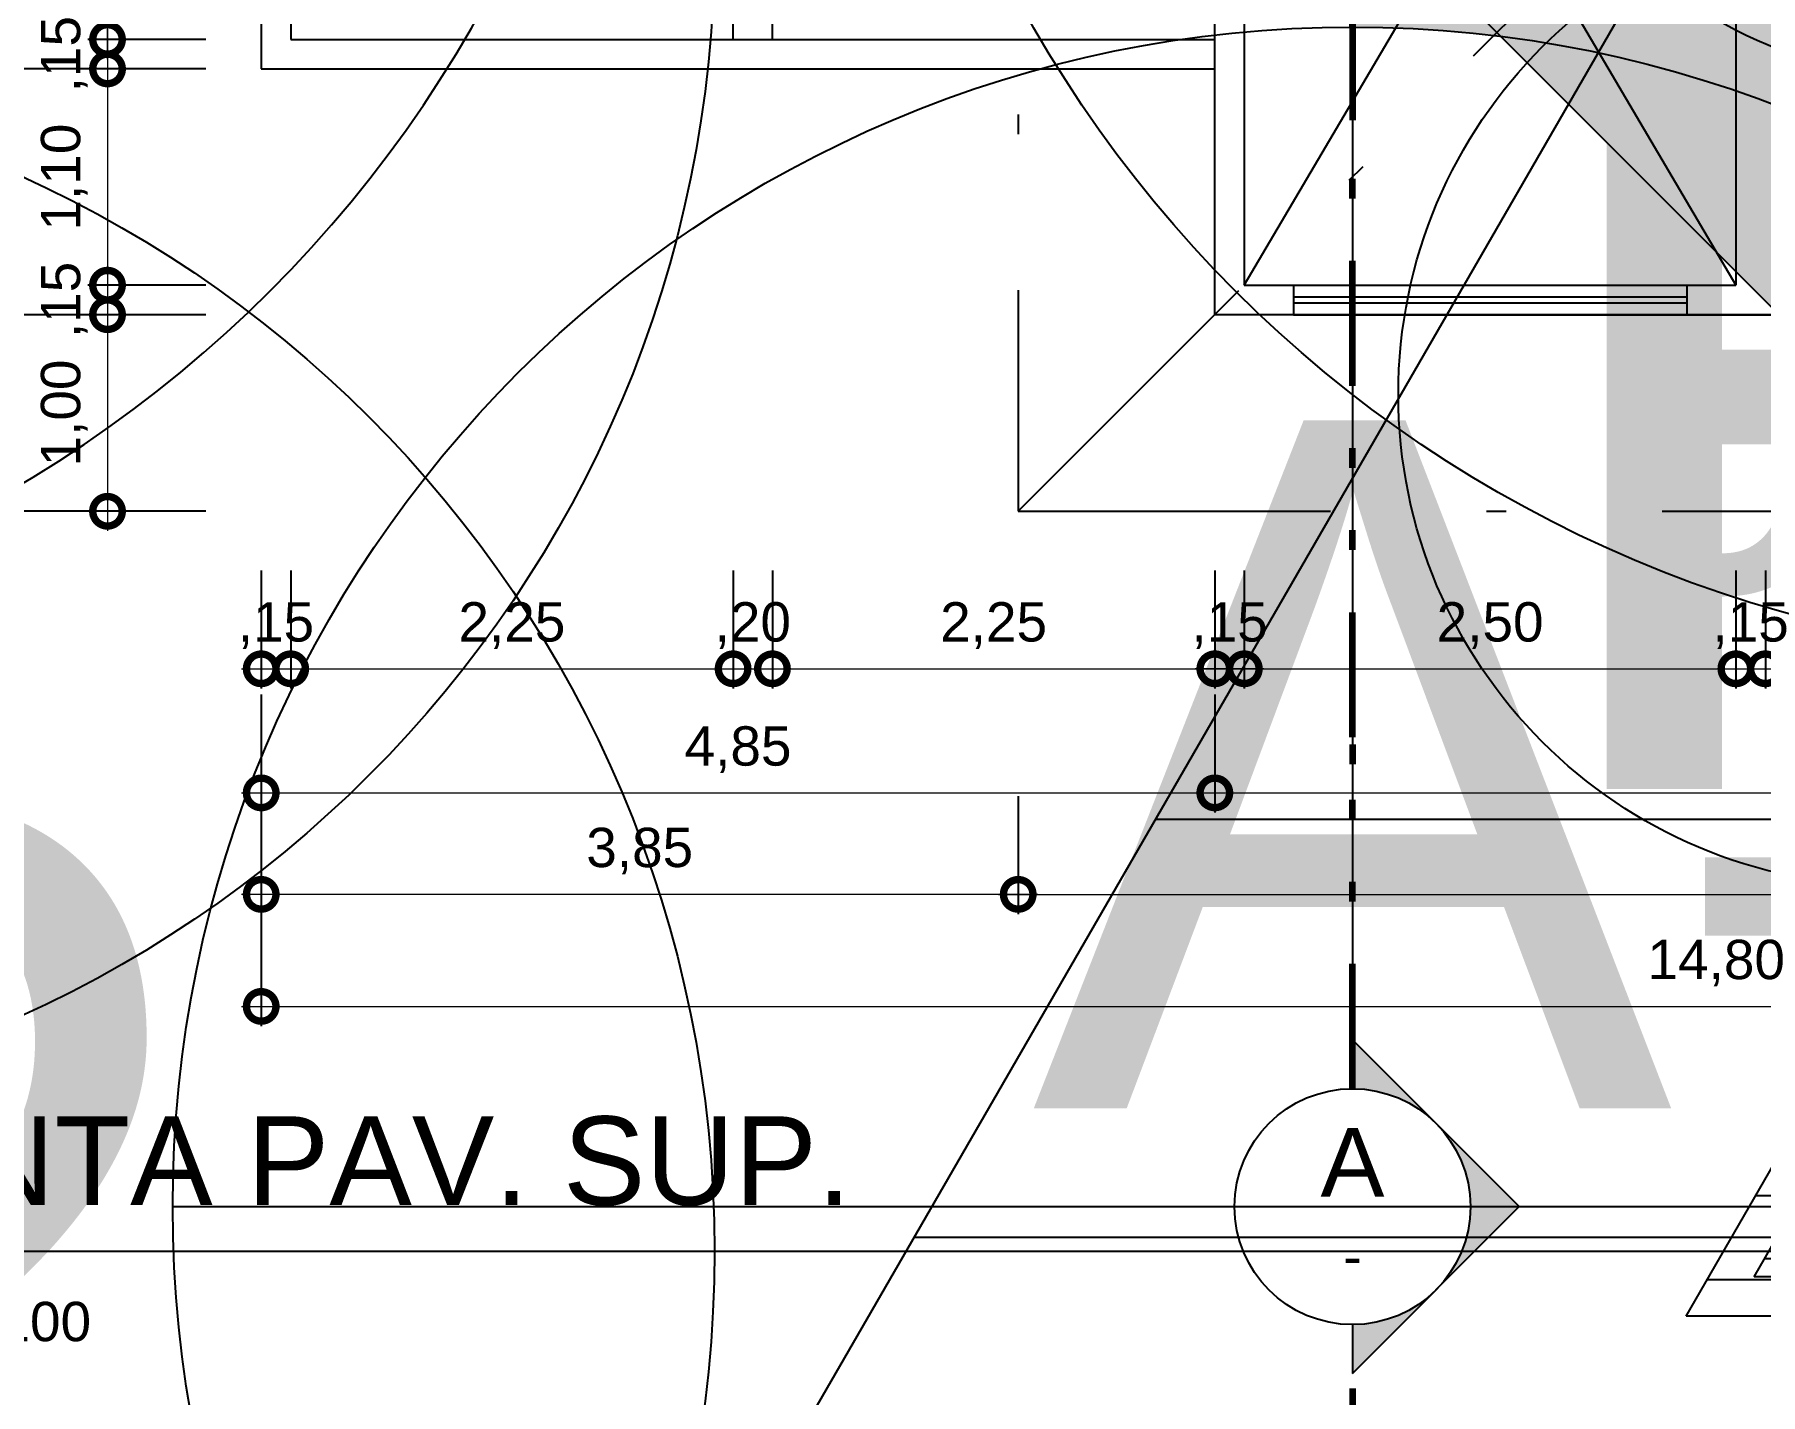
# Model space of a CAD drawing. Header units: metres. Extents: x 47619 to 48001, y 23263 to 23573.
# Drawn here: x 47792.24 to 47801.02, y 23415.47 to 23422.39 of the extents above; entities that cross this region are included whole.
import ezdxf
from ezdxf.enums import TextEntityAlignment as Align

# ---------------------------------------------------------------- set-up
doc = ezdxf.new("R2010")
doc.units = ezdxf.units.M
doc.header["$LTSCALE"] = 0.25
doc.header["$PDMODE"] = 96
doc.linetypes.add('DASHDOT2', pattern=[12.7, 6.35, -3.175, 0, -3.175])
doc.linetypes.add('DIVIDEX2', pattern=[63.5, 25.4, -12.7, 0, -12.7, 0, -12.7])
for name, color, linetype in [('0 @ 0.05', 7, 'Continuous'), ('0 @ 0.1', 7, 'Continuous'), ('0 @ 1', 7, 'Continuous'), ('ARQ_ALV CT', 4, 'Continuous'), ('ARQ_ESQ CT', 30, 'Continuous'), ('ARQ_METAL CT', 2, 'Continuous'), ('ARQ_METAL CT @ 1', 2, 'Continuous'), ('ARQ_PISO 01', 1, 'Continuous'), ('ARQ_PROJ SUP', 1, 'DASHDOT2'), ('SIMB_01', 1, 'Continuous'), ('SIMB_02', 2, 'Continuous'), ('SIMB_PREENCHIMENTO', 253, 'Continuous'), ('SIMB_TXT', 1, 'Continuous')]:
    doc.layers.add(name, color=color, linetype=linetype)
doc.layers.add('ARQ_0', color=7, linetype='Continuous', true_color=0xff7400, plot=False)
doc.layers.add('ARQ_0_AREAS', color=7, linetype='Continuous', true_color=0x5a1694, plot=False)
doc.layers.add('ARQ_CINZA 06', color=255, linetype='Continuous', lineweight=9)
doc.layers.add('SIMB_LCT', color=252, linetype='DIVIDEX2', lineweight=100)
doc.layers.add('ARQ_COTA_AZUL', color=5, linetype='Continuous', lineweight=20, true_color=0x0000ff)
doc.styles.add('Annot_2.0mm', font='arial.ttf', dxfattribs={"height": 2})
doc.styles.add('cota', font='arial.ttf')
doc.styles.add('SIMB', font='arial.ttf')
doc.dimstyles.new('Info 01 - annot', dxfattribs={"dimtxt": 2, "dimasz": 3, "dimexe": 1, "dimexo": 1, "dimgap": 1, "dimtad": 1, "dimzin": 4, "dimtxsty": 'cota', "dimblk": 'DOTSMALL', "dimcen": 2, "dimdle": 1, "dimclrd": 256, "dimclre": 256, "dimclrt": 1, "dimazin": 2, "dimtfac": 0.09, "dimtix": 1, "dimtmove": 2, "dimatfit": 2, "dimfxl": 5, "dimfxlon": 1, "dimtolj": 1, "dimtzin": 4, "dimlwd": -1, "dimarcsym": 1})

# ---------------------------------------------------------------- blocks, each defined once
blk = doc.blocks.new('*U68')
at = {"layer": 'SIMB_LCT'}
blk.add_line((6, 0), (69.0609, 0), dxfattribs=at)
at = {"layer": 'SIMB_TXT', "style": 'SIMB'}
for tag, height, p in [('000', 3.5, (-2.25, 0)), ('999', 2, (2.5253, 0))]:
    blk.add_attdef(tag, text='', height=height, rotation=90, dxfattribs=at).set_placement(p, align=Align.MIDDLE_CENTER)
blk = doc.blocks.new('*U327')
at = {"layer": '0 @ 1', "rotation": 269.9999999999999}
blk.add_blockref('*U68', (0.7, 13.3388), dxfattribs=at)
blk = doc.blocks.new('*U69')
at = {"layer": 'SIMB_PREENCHIMENTO', "transparency": 33554587}
h = blk.add_hatch(color=256, dxfattribs=at)
h.dxf.hatch_style = 1
h.paths.add_polyline_path([(0, 8.4834), (-4.1516, 4.3318, -0.401827), (4.1516, 4.3318)])
h = blk.add_hatch(color=256, dxfattribs=at)
h.dxf.hatch_style = 1
h.paths.add_polyline_path([(-4.3318, 4.1516), (-8.4834, 0), (-6, 0, -0.193399)])
h = blk.add_hatch(color=256, dxfattribs=at)
h.dxf.hatch_style = 1
h.paths.add_polyline_path([(4.3318, 4.1516, -0.193399), (6, 0), (8.4834, 0)])
at = {"layer": 'SIMB_01'}
for p, q in [((-8.4834, 0), (0, 8.4834)), ((8.4834, 0), (0, 8.4834)), ((0, -6), (0, 6)), ((-6, 0), (-8.4834, 0)), ((6, 0), (8.4834, 0))]:
    blk.add_line(p, q, dxfattribs=at)
blk.add_circle((0, 0), 6, dxfattribs=at)
at = {"layer": 'SIMB_LCT'}
blk.add_line((-6, 0), (-54.4834, 0), dxfattribs=at)
at = {"layer": 'SIMB_TXT', "style": 'SIMB'}
for tag, height, p in [('000', 3.5, (-2.25, 0)), ('999', 2, (2.5253, 0))]:
    blk.add_attdef(tag, text='', height=height, rotation=90, dxfattribs=at).set_placement(p, align=Align.MIDDLE_CENTER)
blk = doc.blocks.new('*U328')
at = {"layer": '0 @ 0.1', "xscale": 0.1, "yscale": 0.1, "zscale": 0.1, "rotation": 269.9999999999999}
blk.add_blockref('*U69', (0.7, -4.5368), dxfattribs=at).add_auto_attribs({'999': '-', '000': 'A'})
at = {"layer": '0 @ 1'}
ref = blk.add_blockref('*U69', (0.7, -4.5368), dxfattribs=dict(at, rotation=269.9999999999999))
ref.add_attrib('000', 'A', dxfattribs={"layer": 'SIMB_TXT', "height": 3.5, "style": 'SIMB'}).set_placement((0.7, -2.2868), align=Align.MIDDLE_CENTER)
blk = doc.blocks.new('*U29')
at = {"layer": 'SIMB_PREENCHIMENTO', "transparency": 33554587}
h = blk.add_hatch(color=256, dxfattribs=at)
h.dxf.hatch_style = 1
h.paths.add_polyline_path([(0, 8.4834), (-4.1516, 4.3318, -0.401827), (4.1516, 4.3318)])
h = blk.add_hatch(color=256, dxfattribs=at)
h.dxf.hatch_style = 1
h.paths.add_polyline_path([(-4.3318, 4.1516), (-8.4834, 0), (-6, 0, -0.193399)])
h = blk.add_hatch(color=256, dxfattribs=at)
h.dxf.hatch_style = 1
h.paths.add_polyline_path([(4.3318, 4.1516, -0.193399), (6, 0), (8.4834, 0)])
at = {"layer": 'SIMB_01'}
for p, q in [((-8.4834, 0), (0, 8.4834)), ((8.4834, 0), (0, 8.4834)), ((-6, 0), (-8.4834, 0)), ((-6, 0), (6, 0)), ((6, 0), (8.4834, 0))]:
    blk.add_line(p, q, dxfattribs=at)
blk.add_circle((0, 0), 6, dxfattribs=at)
at = {"layer": 'SIMB_LCT'}
blk.add_line((6, 0), (38.4834, 0), dxfattribs=at)
at = {"layer": 'SIMB_TXT', "style": 'SIMB'}
for tag, height, p in [('000', 3.5, (0, 2.25)), ('999', 2, (0, -2.5253))]:
    blk.add_attdef(tag, text='', height=height, dxfattribs=at).set_placement(p, align=Align.MIDDLE_CENTER)
blk = doc.blocks.new('*U329')
at = {"layer": '0 @ 0.1', "xscale": 0.1, "yscale": 0.1, "zscale": 0.1}
blk.add_blockref('*U29', (-8.5446, 1.9), dxfattribs=at).add_auto_attribs({'999': '-', '000': 'B'})
at = {"layer": '0 @ 1'}
blk.add_blockref('*U29', (-8.5446, 1.9), dxfattribs=at)
blk = doc.blocks.new('_DotSmall')
at = {"color": 0, "linetype": 'ByBlock', "const_width": 0.5}
blk.add_lwpolyline([(-0.0625, 0, 1), (0.0625, 0, 1)], format="xyb", close=True, dxfattribs=at)
blk = doc.blocks.new('*D173')
at = {"layer": 'ARQ_COTA_AZUL', "transparency": 16777216}
blk.add_line((-5.6317, 1.5), (-5.6317, 1.15), dxfattribs=at)
at = {"layer": 'ARQ_COTA_AZUL', "lineweight": -2, "transparency": 16777216}
for p, q in [((-5.1317, 1.4), (-5.7317, 1.4)), ((-5.1317, 1.25), (-5.7317, 1.25))]:
    blk.add_line(p, q, dxfattribs=at)
at = {"layer": 'Defpoints', "color": 0, "transparency": 16777216}
for p in [(-4.7, 1.4), (-5.6317, 1.25), (-4.85, 1.25)]:
    blk.add_point(p, dxfattribs=at)
at = {"layer": 'ARQ_COTA_AZUL', "transparency": 16777216, "xscale": 0.3, "yscale": 0.3, "zscale": 0.3}
for p, rotation in [((-5.6317, 1.4), 270), ((-5.6317, 1.25), 90)]:
    blk.add_blockref('_DotSmall', p, dxfattribs=dict(at, rotation=rotation))
at = {"layer": 'ARQ_COTA_AZUL', "color": 1, "transparency": 16777216, "insert": (-5.8518, 1.325), "char_height": 0.2, "attachment_point": 5, "rotation": 90, "style": 'cota'}
blk.add_mtext('\\A1;,15', dxfattribs=at)
blk = doc.blocks.new('*D175')
at = {"layer": 'ARQ_COTA_AZUL', "transparency": 16777216}
blk.add_line((-6.2178, 7.8), (-6.2178, 1.15), dxfattribs=at)
at = {"layer": 'ARQ_COTA_AZUL', "lineweight": -2, "transparency": 16777216}
for p, q in [((-5.7178, 7.7), (-6.3178, 7.7)), ((-5.7178, 1.25), (-6.3178, 1.25))]:
    blk.add_line(p, q, dxfattribs=at)
at = {"layer": 'Defpoints', "color": 0, "transparency": 16777216}
for p in [(-4.85, 7.7), (-6.2178, 1.25), (-4.85, 1.25)]:
    blk.add_point(p, dxfattribs=at)
at = {"layer": 'ARQ_COTA_AZUL', "transparency": 16777216, "xscale": 0.3, "yscale": 0.3, "zscale": 0.3}
for p, rotation in [((-6.2178, 7.7), 90), ((-6.2178, 1.25), 270)]:
    blk.add_blockref('_DotSmall', p, dxfattribs=dict(at, rotation=rotation))
at = {"layer": 'ARQ_COTA_AZUL', "color": 1, "transparency": 16777216, "insert": (-6.4379, 4.475), "char_height": 0.2, "attachment_point": 5, "rotation": 90, "style": 'cota'}
blk.add_mtext('\\A1;6,45', dxfattribs=at)
blk = doc.blocks.new('*D174')
at = {"layer": 'ARQ_COTA_AZUL', "lineweight": -2, "transparency": 16777216}
for p, q in [((-4.85, -1.3011), (-4.85, -1.9011)), ((-4.7, -1.3011), (-4.7, -1.9011))]:
    blk.add_line(p, q, dxfattribs=at)
at = {"layer": 'ARQ_COTA_AZUL', "transparency": 16777216}
blk.add_line((-4.95, -1.8011), (-4.6, -1.8011), dxfattribs=at)
at = {"layer": 'Defpoints', "color": 0, "transparency": 16777216}
for p in [(-4.7, 1.4), (-4.85, 1.25), (-4.7, -1.8011)]:
    blk.add_point(p, dxfattribs=at)
at = {"layer": 'ARQ_COTA_AZUL', "transparency": 16777216, "xscale": 0.3, "yscale": 0.3, "zscale": 0.3}
blk.add_blockref('_DotSmall', (-4.85, -1.8011), dxfattribs=at)
at = {"layer": 'ARQ_COTA_AZUL', "transparency": 16777216, "xscale": 0.3, "yscale": 0.3, "zscale": 0.3, "rotation": 180}
blk.add_blockref('_DotSmall', (-4.7, -1.8011), dxfattribs=at)
at = {"layer": 'ARQ_COTA_AZUL', "color": 1, "transparency": 16777216, "insert": (-4.775, -1.581), "char_height": 0.2, "attachment_point": 5, "style": 'cota'}
blk.add_mtext('\\A1;,15', dxfattribs=at)
blk = doc.blocks.new('*D176')
at = {"layer": 'ARQ_COTA_AZUL', "lineweight": -2, "transparency": 16777216}
for p, q in [((-4.7, -1.3011), (-4.7, -1.9011)), ((-2.45, -1.3011), (-2.45, -1.9011))]:
    blk.add_line(p, q, dxfattribs=at)
at = {"layer": 'ARQ_COTA_AZUL', "transparency": 16777216}
blk.add_line((-4.8, -1.8011), (-2.35, -1.8011), dxfattribs=at)
at = {"layer": 'Defpoints', "color": 0, "transparency": 16777216}
for p in [(-4.7, 1.4), (-2.45, 1.4), (-2.45, -1.8011)]:
    blk.add_point(p, dxfattribs=at)
at = {"layer": 'ARQ_COTA_AZUL', "transparency": 16777216, "xscale": 0.3, "yscale": 0.3, "zscale": 0.3, "rotation": 180}
blk.add_blockref('_DotSmall', (-4.7, -1.8011), dxfattribs=at)
at = {"layer": 'ARQ_COTA_AZUL', "transparency": 16777216, "xscale": 0.3, "yscale": 0.3, "zscale": 0.3}
blk.add_blockref('_DotSmall', (-2.45, -1.8011), dxfattribs=at)
at = {"layer": 'ARQ_COTA_AZUL', "color": 1, "transparency": 16777216, "insert": (-3.575, -1.581), "char_height": 0.2, "attachment_point": 5, "style": 'cota'}
blk.add_mtext('\\A1;2,25', dxfattribs=at)
blk = doc.blocks.new('*D177')
at = {"layer": 'ARQ_COTA_AZUL', "lineweight": -2, "transparency": 16777216}
for p, q in [((-2.45, -1.3011), (-2.45, -1.9011)), ((-2.25, -1.3011), (-2.25, -1.9011))]:
    blk.add_line(p, q, dxfattribs=at)
at = {"layer": 'ARQ_COTA_AZUL', "transparency": 16777216}
blk.add_line((-2.55, -1.8011), (-2.15, -1.8011), dxfattribs=at)
at = {"layer": 'Defpoints', "color": 0, "transparency": 16777216}
for p in [(-2.45, 1.4), (-2.25, 1.4), (-2.25, -1.8011)]:
    blk.add_point(p, dxfattribs=at)
at = {"layer": 'ARQ_COTA_AZUL', "transparency": 16777216, "xscale": 0.3, "yscale": 0.3, "zscale": 0.3}
blk.add_blockref('_DotSmall', (-2.45, -1.8011), dxfattribs=at)
at = {"layer": 'ARQ_COTA_AZUL', "transparency": 16777216, "xscale": 0.3, "yscale": 0.3, "zscale": 0.3, "rotation": 180}
blk.add_blockref('_DotSmall', (-2.25, -1.8011), dxfattribs=at)
at = {"layer": 'ARQ_COTA_AZUL', "color": 1, "transparency": 16777216, "insert": (-2.35, -1.581), "char_height": 0.2, "attachment_point": 5, "style": 'cota'}
blk.add_mtext('\\A1;,20', dxfattribs=at)
blk = doc.blocks.new('*D178')
at = {"layer": 'ARQ_COTA_AZUL', "lineweight": -2, "transparency": 16777216}
for p, q in [((-2.25, -1.3011), (-2.25, -1.9011)), ((0, -1.3011), (0, -1.9011))]:
    blk.add_line(p, q, dxfattribs=at)
at = {"layer": 'ARQ_COTA_AZUL', "transparency": 16777216}
blk.add_line((-2.35, -1.8011), (0.1, -1.8011), dxfattribs=at)
at = {"layer": 'Defpoints', "color": 0, "transparency": 16777216}
for p in [(-2.25, 1.4), (0, 1.25), (0, -1.8011)]:
    blk.add_point(p, dxfattribs=at)
at = {"layer": 'ARQ_COTA_AZUL', "transparency": 16777216, "xscale": 0.3, "yscale": 0.3, "zscale": 0.3, "rotation": 180}
blk.add_blockref('_DotSmall', (-2.25, -1.8011), dxfattribs=at)
at = {"layer": 'ARQ_COTA_AZUL', "transparency": 16777216, "xscale": 0.3, "yscale": 0.3, "zscale": 0.3}
blk.add_blockref('_DotSmall', (0, -1.8011), dxfattribs=at)
at = {"layer": 'ARQ_COTA_AZUL', "color": 1, "transparency": 16777216, "insert": (-1.125, -1.581), "char_height": 0.2, "attachment_point": 5, "style": 'cota'}
blk.add_mtext('\\A1;2,25', dxfattribs=at)
blk = doc.blocks.new('*D170')
at = {"layer": 'ARQ_COTA_AZUL', "lineweight": -2, "transparency": 16777216}
for p, q in [((-4.85, -1.9323), (-4.85, -2.5323)), ((0, -1.9323), (0, -2.5323))]:
    blk.add_line(p, q, dxfattribs=at)
at = {"layer": 'ARQ_COTA_AZUL', "transparency": 16777216}
blk.add_line((-4.95, -2.4323), (0.1, -2.4323), dxfattribs=at)
at = {"layer": 'Defpoints', "color": 0, "transparency": 16777216}
for p in [(-4.85, 1.25), (0, 1.25), (0, -2.4323)]:
    blk.add_point(p, dxfattribs=at)
at = {"layer": 'ARQ_COTA_AZUL', "transparency": 16777216, "xscale": 0.3, "yscale": 0.3, "zscale": 0.3, "rotation": 180}
blk.add_blockref('_DotSmall', (-4.85, -2.4323), dxfattribs=at)
at = {"layer": 'ARQ_COTA_AZUL', "transparency": 16777216, "xscale": 0.3, "yscale": 0.3, "zscale": 0.3}
blk.add_blockref('_DotSmall', (0, -2.4323), dxfattribs=at)
at = {"layer": 'ARQ_COTA_AZUL', "color": 1, "transparency": 16777216, "insert": (-2.425, -2.2122), "char_height": 0.2, "attachment_point": 5, "style": 'cota'}
blk.add_mtext('\\A1;4,85', dxfattribs=at)
blk = doc.blocks.new('*D193')
at = {"layer": 'ARQ_COTA_AZUL', "transparency": 16777216}
blk.add_line((-5.6317, 1.3), (-5.6317, 7.65), dxfattribs=at)
at = {"layer": 'ARQ_COTA_AZUL', "lineweight": -2, "transparency": 16777216}
for p, q in [((-5.1317, 7.55), (-5.7317, 7.55)), ((-5.1317, 1.4), (-5.7317, 1.4))]:
    blk.add_line(p, q, dxfattribs=at)
at = {"layer": 'Defpoints', "color": 0, "transparency": 16777216}
for p in [(-5.6317, 7.55), (-4.7, 7.55), (-4.7, 1.4)]:
    blk.add_point(p, dxfattribs=at)
at = {"layer": 'ARQ_COTA_AZUL', "transparency": 16777216, "xscale": 0.3, "yscale": 0.3, "zscale": 0.3}
for p, rotation in [((-5.6317, 7.55), 90), ((-5.6317, 1.4), 270)]:
    blk.add_blockref('_DotSmall', p, dxfattribs=dict(at, rotation=rotation))
at = {"layer": 'ARQ_COTA_AZUL', "color": 1, "transparency": 16777216, "insert": (-5.8518, 4.475), "char_height": 0.2, "attachment_point": 5, "rotation": 90, "style": 'cota'}
blk.add_mtext('\\A1;6,15', dxfattribs=at)
blk = doc.blocks.new('*D192')
at = {"layer": 'ARQ_COTA_AZUL', "lineweight": -2, "transparency": 16777216}
for p, q in [((0.15, -1.3011), (0.15, -1.9011)), ((2.65, -1.3011), (2.65, -1.9011))]:
    blk.add_line(p, q, dxfattribs=at)
at = {"layer": 'ARQ_COTA_AZUL', "transparency": 16777216}
blk.add_line((0.05, -1.8011), (2.75, -1.8011), dxfattribs=at)
at = {"layer": 'Defpoints', "color": 0, "transparency": 16777216}
for p in [(0.15, 0.15), (2.65, 0.15), (2.65, -1.8011)]:
    blk.add_point(p, dxfattribs=at)
at = {"layer": 'ARQ_COTA_AZUL', "transparency": 16777216, "xscale": 0.3, "yscale": 0.3, "zscale": 0.3, "rotation": 180}
blk.add_blockref('_DotSmall', (0.15, -1.8011), dxfattribs=at)
at = {"layer": 'ARQ_COTA_AZUL', "transparency": 16777216, "xscale": 0.3, "yscale": 0.3, "zscale": 0.3}
blk.add_blockref('_DotSmall', (2.65, -1.8011), dxfattribs=at)
at = {"layer": 'ARQ_COTA_AZUL', "color": 1, "transparency": 16777216, "insert": (1.4, -1.581), "char_height": 0.2, "attachment_point": 5, "style": 'cota'}
blk.add_mtext('\\A1;2,50', dxfattribs=at)
blk = doc.blocks.new('*D185')
at = {"layer": 'ARQ_COTA_AZUL', "lineweight": -2, "transparency": 16777216}
for p, q in [((2.65, -1.3011), (2.65, -1.9011)), ((2.8, -1.3011), (2.8, -1.9011))]:
    blk.add_line(p, q, dxfattribs=at)
at = {"layer": 'ARQ_COTA_AZUL', "transparency": 16777216}
blk.add_line((2.55, -1.8011), (2.9, -1.8011), dxfattribs=at)
at = {"layer": 'Defpoints', "color": 0, "transparency": 16777216}
for p in [(2.65, 0.15), (2.8, 0.15), (2.8, -1.8011)]:
    blk.add_point(p, dxfattribs=at)
at = {"layer": 'ARQ_COTA_AZUL', "transparency": 16777216, "xscale": 0.3, "yscale": 0.3, "zscale": 0.3}
blk.add_blockref('_DotSmall', (2.65, -1.8011), dxfattribs=at)
at = {"layer": 'ARQ_COTA_AZUL', "transparency": 16777216, "xscale": 0.3, "yscale": 0.3, "zscale": 0.3, "rotation": 180}
blk.add_blockref('_DotSmall', (2.8, -1.8011), dxfattribs=at)
at = {"layer": 'ARQ_COTA_AZUL', "color": 1, "transparency": 16777216, "insert": (2.725, -1.581), "char_height": 0.2, "attachment_point": 5, "style": 'cota'}
blk.add_mtext('\\A1;,15', dxfattribs=at)
blk = doc.blocks.new('*D179')
at = {"layer": 'ARQ_COTA_AZUL', "lineweight": -2, "transparency": 16777216}
for p, q in [((2.8, -1.3011), (2.8, -1.9011)), ((4.15, -1.3011), (4.15, -1.9011))]:
    blk.add_line(p, q, dxfattribs=at)
at = {"layer": 'ARQ_COTA_AZUL', "transparency": 16777216}
blk.add_line((2.7, -1.8011), (4.25, -1.8011), dxfattribs=at)
at = {"layer": 'Defpoints', "color": 0, "transparency": 16777216}
for p in [(2.8, 0.15), (4.15, 0.15), (4.15, -1.8011)]:
    blk.add_point(p, dxfattribs=at)
at = {"layer": 'ARQ_COTA_AZUL', "transparency": 16777216, "xscale": 0.3, "yscale": 0.3, "zscale": 0.3, "rotation": 180}
blk.add_blockref('_DotSmall', (2.8, -1.8011), dxfattribs=at)
at = {"layer": 'ARQ_COTA_AZUL', "transparency": 16777216, "xscale": 0.3, "yscale": 0.3, "zscale": 0.3}
blk.add_blockref('_DotSmall', (4.15, -1.8011), dxfattribs=at)
at = {"layer": 'ARQ_COTA_AZUL', "color": 1, "transparency": 16777216, "insert": (3.475, -1.581), "char_height": 0.2, "attachment_point": 5, "style": 'cota'}
blk.add_mtext('\\A1;1,35', dxfattribs=at)
blk = doc.blocks.new('*U23')
at = {"layer": 'SIMB_02'}
blk.add_line((6, 0), (67.1449, 0), dxfattribs=at)
blk.add_circle((0, 0), 6, dxfattribs=at)
at = {"layer": 'SIMB_TXT', "style": 'SIMB'}
blk.add_text('ESCALA:', height=2, dxfattribs=at).set_placement((8.9356, -4.5825))
blk.add_attdef('TITULO_DO_DESENHO', text='', height=4.5, dxfattribs=at).set_placement((10.0224, 1), align=Align.BOTTOM_LEFT)
blk.add_attdef('NUM', text='', height=4.5, dxfattribs=at).set_placement((0, 0), align=Align.MIDDLE_CENTER)
blk.add_attdef('ESCALA', (21.3039, -4.5825), '', height=2, dxfattribs=at)
blk = doc.blocks.new('*U331')
at = {"layer": '0 @ 0.1', "xscale": 0.1, "yscale": 0.1, "zscale": 0.1}
blk.add_blockref('*U23', (-8.5446, -4.7627), dxfattribs=at).add_auto_attribs({'TITULO_DO_DESENHO': 'PLANTA PAV. SUP.', 'NUM': '02', 'ESCALA': '1/100'})
at = {"layer": '0 @ 1'}
ref = blk.add_blockref('*U23', (-8.5446, -4.7627), dxfattribs=at)
ref.add_attrib('TITULO_DO_DESENHO', 'PLANTA PAV. SUP.', dxfattribs={"layer": 'SIMB_TXT', "height": 4.5, "style": 'SIMB'}).set_placement((1.4777, -3.7627), align=Align.BOTTOM_LEFT)
ref.add_attrib('NUM', '02', dxfattribs={"layer": 'SIMB_TXT', "height": 4.5, "style": 'SIMB'}).set_placement((-8.5446, -4.7627), align=Align.MIDDLE_CENTER)
blk = doc.blocks.new('*U22')
at = {"layer": 'SIMB_02'}
blk.add_circle((0, 0), 2.5, dxfattribs=at)
at = {"layer": 'SIMB_TXT', "style": 'SIMB'}
blk.add_attdef('CDESQ', text='', height=2, dxfattribs=at).set_placement((0, 0), align=Align.MIDDLE_CENTER)
blk = doc.blocks.new('*U333')
at = {"layer": '0 @ 0.1', "xscale": 0.1, "yscale": 0.1, "zscale": 0.1}
blk.add_blockref('*U22', (3.7867, 3.6738), dxfattribs=at).add_auto_attribs({'CDESQ': 'P3'})
at = {"layer": '0 @ 1'}
blk.add_blockref('*U22', (3.7867, 3.6738), dxfattribs=at).add_auto_attribs({'CDESQ': 'P3'})
blk = doc.blocks.new('*U339')
at = {"layer": '0 @ 0.1', "xscale": 0.1, "yscale": 0.1, "zscale": 0.1}
blk.add_blockref('*U22', (3.4333, -0.4052), dxfattribs=at).add_auto_attribs({'CDESQ': 'J5'})
at = {"layer": '0 @ 1'}
blk.add_blockref('*U22', (3.4333, -0.4052), dxfattribs=at).add_auto_attribs({'CDESQ': 'J5'})
blk = doc.blocks.new('*D166')
at = {"layer": 'ARQ_COTA_AZUL', "lineweight": -2, "transparency": 16777216}
for p, q in [((0, -1.9323), (0, -2.5323)), ((8.95, -1.9323), (8.95, -2.5323))]:
    blk.add_line(p, q, dxfattribs=at)
at = {"layer": 'ARQ_COTA_AZUL', "transparency": 16777216}
blk.add_line((-0.1, -2.4323), (9.05, -2.4323), dxfattribs=at)
at = {"layer": 'Defpoints', "color": 0, "transparency": 16777216}
for p in [(0, 1.25), (8.95, 0), (8.95, -2.4323)]:
    blk.add_point(p, dxfattribs=at)
at = {"layer": 'ARQ_COTA_AZUL', "transparency": 16777216, "xscale": 0.3, "yscale": 0.3, "zscale": 0.3, "rotation": 180}
blk.add_blockref('_DotSmall', (0, -2.4323), dxfattribs=at)
at = {"layer": 'ARQ_COTA_AZUL', "transparency": 16777216, "xscale": 0.3, "yscale": 0.3, "zscale": 0.3}
blk.add_blockref('_DotSmall', (8.95, -2.4323), dxfattribs=at)
at = {"layer": 'ARQ_COTA_AZUL', "color": 1, "transparency": 16777216, "insert": (4.475, -2.2122), "char_height": 0.2, "attachment_point": 5, "style": 'cota'}
blk.add_mtext('\\A1;8,95', dxfattribs=at)
blk = doc.blocks.new('*D159')
at = {"layer": 'ARQ_COTA_AZUL', "lineweight": -2, "transparency": 16777216}
for p, q in [((-1, -2.4484), (-1, -3.0484)), ((9.95, -2.4484), (9.95, -3.0484))]:
    blk.add_line(p, q, dxfattribs=at)
at = {"layer": 'ARQ_COTA_AZUL', "transparency": 16777216}
blk.add_line((-1.1, -2.9484), (10.05, -2.9484), dxfattribs=at)
at = {"layer": 'Defpoints', "color": 0, "transparency": 16777216}
for p in [(-1, -1), (9.95, -1), (9.95, -2.9484)]:
    blk.add_point(p, dxfattribs=at)
at = {"layer": 'ARQ_COTA_AZUL', "transparency": 16777216, "xscale": 0.3, "yscale": 0.3, "zscale": 0.3, "rotation": 180}
blk.add_blockref('_DotSmall', (-1, -2.9484), dxfattribs=at)
at = {"layer": 'ARQ_COTA_AZUL', "transparency": 16777216, "xscale": 0.3, "yscale": 0.3, "zscale": 0.3}
blk.add_blockref('_DotSmall', (9.95, -2.9484), dxfattribs=at)
at = {"layer": 'ARQ_COTA_AZUL', "color": 1, "transparency": 16777216, "insert": (4.475, -2.7283), "char_height": 0.2, "attachment_point": 5, "style": 'cota'}
blk.add_mtext('\\A1;10,95', dxfattribs=at)
blk = doc.blocks.new('*D153')
at = {"layer": 'ARQ_COTA_AZUL', "transparency": 16777216}
blk.add_line((-5.6317, 1.35), (-5.6317, 0.05), dxfattribs=at)
at = {"layer": 'ARQ_COTA_AZUL', "lineweight": -2, "transparency": 16777216}
for p, q in [((-5.1317, 1.25), (-5.7317, 1.25)), ((-5.1317, 0.15), (-5.7317, 0.15))]:
    blk.add_line(p, q, dxfattribs=at)
at = {"layer": 'Defpoints', "color": 0, "transparency": 16777216}
for p in [(-4.85, 1.25), (-5.6317, 0.15), (0.15, 0.15)]:
    blk.add_point(p, dxfattribs=at)
at = {"layer": 'ARQ_COTA_AZUL', "transparency": 16777216, "xscale": 0.3, "yscale": 0.3, "zscale": 0.3}
for p, rotation in [((-5.6317, 1.25), 90), ((-5.6317, 0.15), 270)]:
    blk.add_blockref('_DotSmall', p, dxfattribs=dict(at, rotation=rotation))
at = {"layer": 'ARQ_COTA_AZUL', "color": 1, "transparency": 16777216, "insert": (-5.8518, 0.7), "char_height": 0.2, "attachment_point": 5, "rotation": 90, "style": 'cota'}
blk.add_mtext('\\A1;1,10', dxfattribs=at)
blk = doc.blocks.new('*D154')
at = {"layer": 'ARQ_COTA_AZUL', "transparency": 16777216}
blk.add_line((-6.2178, 1.35), (-6.2178, -0.1), dxfattribs=at)
at = {"layer": 'ARQ_COTA_AZUL', "lineweight": -2, "transparency": 16777216}
for p, q in [((-5.7178, 1.25), (-6.3178, 1.25)), ((-5.7178, 0), (-6.3178, 0))]:
    blk.add_line(p, q, dxfattribs=at)
at = {"layer": 'Defpoints', "color": 0, "transparency": 16777216}
for p in [(-4.85, 1.25), (-6.2178, 0), (0, 0)]:
    blk.add_point(p, dxfattribs=at)
at = {"layer": 'ARQ_COTA_AZUL', "transparency": 16777216, "xscale": 0.3, "yscale": 0.3, "zscale": 0.3}
for p, rotation in [((-6.2178, 1.25), 90), ((-6.2178, 0), 270)]:
    blk.add_blockref('_DotSmall', p, dxfattribs=dict(at, rotation=rotation))
at = {"layer": 'ARQ_COTA_AZUL', "color": 1, "transparency": 16777216, "insert": (-6.4379, 0.625), "char_height": 0.2, "attachment_point": 5, "rotation": 90, "style": 'cota'}
blk.add_mtext('\\A1;1,25', dxfattribs=at)
blk = doc.blocks.new('*D148')
at = {"layer": 'ARQ_COTA_AZUL', "transparency": 16777216}
blk.add_line((-6.8444, -0.1), (-6.8444, 9.05), dxfattribs=at)
at = {"layer": 'ARQ_COTA_AZUL', "lineweight": -2, "transparency": 16777216}
for p, q in [((-6.3444, 8.95), (-6.9444, 8.95)), ((-6.3444, 0), (-6.9444, 0))]:
    blk.add_line(p, q, dxfattribs=at)
at = {"layer": 'Defpoints', "color": 0, "transparency": 16777216}
for p in [(-6.8444, 8.95), (0, 8.95), (0, 0)]:
    blk.add_point(p, dxfattribs=at)
at = {"layer": 'ARQ_COTA_AZUL', "transparency": 16777216, "xscale": 0.3, "yscale": 0.3, "zscale": 0.3}
for p, rotation in [((-6.8444, 8.95), 90.00000000000001), ((-6.8444, 0), 270)]:
    blk.add_blockref('_DotSmall', p, dxfattribs=dict(at, rotation=rotation))
at = {"layer": 'ARQ_COTA_AZUL', "color": 1, "transparency": 16777216, "insert": (-7.0645, 4.475), "char_height": 0.2, "attachment_point": 5, "rotation": 90, "style": 'cota'}
blk.add_mtext('\\A1;8,95', dxfattribs=at)
blk = doc.blocks.new('*D147')
at = {"layer": 'ARQ_COTA_AZUL', "transparency": 16777216}
blk.add_line((-6.8444, 0.1), (-6.8444, -1.1), dxfattribs=at)
at = {"layer": 'ARQ_COTA_AZUL', "lineweight": -2, "transparency": 16777216}
for p, q in [((-6.3444, 0), (-6.9444, 0)), ((-6.3444, -1), (-6.9444, -1))]:
    blk.add_line(p, q, dxfattribs=at)
at = {"layer": 'Defpoints', "color": 0, "transparency": 16777216}
for p in [(0, 0), (-6.8444, -1), (-1, -1)]:
    blk.add_point(p, dxfattribs=at)
at = {"layer": 'ARQ_COTA_AZUL', "transparency": 16777216, "xscale": 0.3, "yscale": 0.3, "zscale": 0.3}
for p, rotation in [((-6.8444, 0), 90), ((-6.8444, -1), 270)]:
    blk.add_blockref('_DotSmall', p, dxfattribs=dict(at, rotation=rotation))
at = {"layer": 'ARQ_COTA_AZUL', "color": 1, "transparency": 16777216, "insert": (-7.0645, -0.5), "char_height": 0.2, "attachment_point": 5, "rotation": 90, "style": 'cota'}
blk.add_mtext('\\A1;1,00', dxfattribs=at)
blk = doc.blocks.new('*D143')
at = {"layer": 'ARQ_COTA_AZUL', "transparency": 16777216}
blk.add_line((-7.4505, -1.1), (-7.4505, 10.05), dxfattribs=at)
at = {"layer": 'ARQ_COTA_AZUL', "lineweight": -2, "transparency": 16777216}
for p, q in [((-6.9505, 9.95), (-7.5505, 9.95)), ((-6.9505, -1), (-7.5505, -1))]:
    blk.add_line(p, q, dxfattribs=at)
at = {"layer": 'Defpoints', "color": 0, "transparency": 16777216}
for p in [(-7.4505, 9.95), (-1, 9.95), (-1, -1)]:
    blk.add_point(p, dxfattribs=at)
at = {"layer": 'ARQ_COTA_AZUL', "transparency": 16777216, "xscale": 0.3, "yscale": 0.3, "zscale": 0.3}
for p, rotation in [((-7.4505, 9.95), 90.00000000000001), ((-7.4505, -1), 270)]:
    blk.add_blockref('_DotSmall', p, dxfattribs=dict(at, rotation=rotation))
at = {"layer": 'ARQ_COTA_AZUL', "color": 1, "transparency": 16777216, "insert": (-7.6706, 4.475), "char_height": 0.2, "attachment_point": 5, "rotation": 90, "style": 'cota'}
blk.add_mtext('\\A1;10,95', dxfattribs=at)
blk = doc.blocks.new('*D141')
at = {"layer": 'ARQ_COTA_AZUL', "lineweight": -2, "transparency": 16777216}
for p, q in [((-4.85, -3.0183), (-4.85, -3.6183)), ((9.95, -3.0183), (9.95, -3.6183))]:
    blk.add_line(p, q, dxfattribs=at)
at = {"layer": 'ARQ_COTA_AZUL', "transparency": 16777216}
blk.add_line((-4.95, -3.5183), (10.05, -3.5183), dxfattribs=at)
at = {"layer": 'Defpoints', "color": 0, "transparency": 16777216}
for p in [(-4.85, 1.25), (9.95, -1), (9.95, -3.5183)]:
    blk.add_point(p, dxfattribs=at)
at = {"layer": 'ARQ_COTA_AZUL', "transparency": 16777216, "xscale": 0.3, "yscale": 0.3, "zscale": 0.3, "rotation": 180}
blk.add_blockref('_DotSmall', (-4.85, -3.5183), dxfattribs=at)
at = {"layer": 'ARQ_COTA_AZUL', "transparency": 16777216, "xscale": 0.3, "yscale": 0.3, "zscale": 0.3}
blk.add_blockref('_DotSmall', (9.95, -3.5183), dxfattribs=at)
at = {"layer": 'ARQ_COTA_AZUL', "color": 1, "transparency": 16777216, "insert": (2.55, -3.2982), "char_height": 0.2, "attachment_point": 5, "style": 'cota'}
blk.add_mtext('\\A1;14,80', dxfattribs=at)
blk = doc.blocks.new('*D202')
at = {"layer": 'ARQ_COTA_AZUL', "transparency": 16777216}
blk.add_line((-5.6317, 0.1), (-5.6317, -1.1), dxfattribs=at)
at = {"layer": 'ARQ_COTA_AZUL', "lineweight": -2, "transparency": 16777216}
for p, q in [((-5.1317, 0), (-5.7317, 0)), ((-5.1317, -1), (-5.7317, -1))]:
    blk.add_line(p, q, dxfattribs=at)
at = {"layer": 'Defpoints', "color": 0, "transparency": 16777216}
for p in [(0, 0), (-5.6317, -1), (-1, -1)]:
    blk.add_point(p, dxfattribs=at)
at = {"layer": 'ARQ_COTA_AZUL', "transparency": 16777216, "xscale": 0.3, "yscale": 0.3, "zscale": 0.3}
for p, rotation in [((-5.6317, 0), 90), ((-5.6317, -1), 270)]:
    blk.add_blockref('_DotSmall', p, dxfattribs=dict(at, rotation=rotation))
at = {"layer": 'ARQ_COTA_AZUL', "color": 1, "transparency": 16777216, "insert": (-5.8518, -0.5), "char_height": 0.2, "attachment_point": 5, "rotation": 90, "style": 'cota'}
blk.add_mtext('\\A1;1,00', dxfattribs=at)
blk = doc.blocks.new('*D205')
at = {"layer": 'ARQ_COTA_AZUL', "lineweight": -2, "transparency": 16777216}
for p, q in [((-4.85, -2.4484), (-4.85, -3.0484)), ((-1, -2.4484), (-1, -3.0484))]:
    blk.add_line(p, q, dxfattribs=at)
at = {"layer": 'ARQ_COTA_AZUL', "transparency": 16777216}
blk.add_line((-0.9, -2.9484), (-4.95, -2.9484), dxfattribs=at)
at = {"layer": 'Defpoints', "color": 0, "transparency": 16777216}
for p in [(-4.85, 1.25), (-1, -1), (-4.85, -2.9484)]:
    blk.add_point(p, dxfattribs=at)
at = {"layer": 'ARQ_COTA_AZUL', "transparency": 16777216, "xscale": 0.3, "yscale": 0.3, "zscale": 0.3, "rotation": 180}
blk.add_blockref('_DotSmall', (-4.85, -2.9484), dxfattribs=at)
at = {"layer": 'ARQ_COTA_AZUL', "transparency": 16777216, "xscale": 0.3, "yscale": 0.3, "zscale": 0.3}
blk.add_blockref('_DotSmall', (-1, -2.9484), dxfattribs=at)
at = {"layer": 'ARQ_COTA_AZUL', "color": 1, "transparency": 16777216, "insert": (-2.925, -2.7283), "char_height": 0.2, "attachment_point": 5, "style": 'cota'}
blk.add_mtext('\\A1;3,85', dxfattribs=at)
blk = doc.blocks.new('*D206')
at = {"layer": 'ARQ_COTA_AZUL', "lineweight": -2, "transparency": 16777216}
for p, q in [((0, -1.3011), (0, -1.9011)), ((0.15, -1.3011), (0.15, -1.9011))]:
    blk.add_line(p, q, dxfattribs=at)
at = {"layer": 'ARQ_COTA_AZUL', "transparency": 16777216}
blk.add_line((0.25, -1.8011), (-0.1, -1.8011), dxfattribs=at)
at = {"layer": 'Defpoints', "color": 0, "transparency": 16777216}
for p in [(0.15, 0.15), (0, 0), (0, -1.8011)]:
    blk.add_point(p, dxfattribs=at)
at = {"layer": 'ARQ_COTA_AZUL', "transparency": 16777216, "xscale": 0.3, "yscale": 0.3, "zscale": 0.3}
blk.add_blockref('_DotSmall', (0, -1.8011), dxfattribs=at)
at = {"layer": 'ARQ_COTA_AZUL', "transparency": 16777216, "xscale": 0.3, "yscale": 0.3, "zscale": 0.3, "rotation": 180}
blk.add_blockref('_DotSmall', (0.15, -1.8011), dxfattribs=at)
at = {"layer": 'ARQ_COTA_AZUL', "color": 1, "transparency": 16777216, "insert": (0.075, -1.581), "char_height": 0.2, "attachment_point": 5, "style": 'cota'}
blk.add_mtext('\\A1;,15', dxfattribs=at)
blk = doc.blocks.new('*D208')
at = {"layer": 'ARQ_COTA_AZUL', "transparency": 16777216}
blk.add_line((-5.6317, 0.25), (-5.6317, -0.1), dxfattribs=at)
at = {"layer": 'ARQ_COTA_AZUL', "lineweight": -2, "transparency": 16777216}
for p, q in [((-5.1317, 0.15), (-5.7317, 0.15)), ((-5.1317, 0), (-5.7317, 0))]:
    blk.add_line(p, q, dxfattribs=at)
at = {"layer": 'Defpoints', "color": 0, "transparency": 16777216}
for p in [(0.15, 0.15), (-5.6317, 0), (0, 0)]:
    blk.add_point(p, dxfattribs=at)
at = {"layer": 'ARQ_COTA_AZUL', "transparency": 16777216, "xscale": 0.3, "yscale": 0.3, "zscale": 0.3}
for p, rotation in [((-5.6317, 0.15), 270), ((-5.6317, 0), 90)]:
    blk.add_blockref('_DotSmall', p, dxfattribs=dict(at, rotation=rotation))
at = {"layer": 'ARQ_COTA_AZUL', "color": 1, "transparency": 16777216, "insert": (-5.8518, 0.075), "char_height": 0.2, "attachment_point": 5, "rotation": 90, "style": 'cota'}
blk.add_mtext('\\A1;,15', dxfattribs=at)
blk = doc.blocks.new('*D207')
at = {"layer": 'ARQ_COTA_AZUL', "transparency": 16777216}
blk.add_line((-6.2178, 0.1), (-6.2178, -1.1), dxfattribs=at)
at = {"layer": 'ARQ_COTA_AZUL', "lineweight": -2, "transparency": 16777216}
for p, q in [((-5.7178, 0), (-6.3178, 0)), ((-5.7178, -1), (-6.3178, -1))]:
    blk.add_line(p, q, dxfattribs=at)
at = {"layer": 'Defpoints', "color": 0, "transparency": 16777216}
for p in [(0, 0), (-6.2178, -1), (-1, -1)]:
    blk.add_point(p, dxfattribs=at)
at = {"layer": 'ARQ_COTA_AZUL', "transparency": 16777216, "xscale": 0.3, "yscale": 0.3, "zscale": 0.3}
for p, rotation in [((-6.2178, 0), 90), ((-6.2178, -1), 270)]:
    blk.add_blockref('_DotSmall', p, dxfattribs=dict(at, rotation=rotation))
at = {"layer": 'ARQ_COTA_AZUL', "color": 1, "transparency": 16777216, "insert": (-6.4379, -0.5), "char_height": 0.2, "attachment_point": 5, "rotation": 90, "style": 'cota'}
blk.add_mtext('\\A1;1,00', dxfattribs=at)
blk = doc.blocks.new('*U321')
at = {"layer": 'ARQ_CINZA 06'}
blk.add_hatch(color=256, dxfattribs=at).paths.add_polyline_path([(0, 0), (-5, -5), (5, -5)])
at = {"layer": 'ARQ_0'}
blk.add_circle((0, -6.3879), 6.3879, dxfattribs=at)
at = {"layer": 'SIMB_01'}
blk.add_lwpolyline([(0, 0), (-5, -5), (5, -5), (0, 0)], dxfattribs=at)
at = {"layer": 'SIMB_01', "style": 'Annot_2.0mm'}
blk.add_attdef('INCLINACAO', text='', height=2, dxfattribs=at).set_placement((0, -6.3885), align=Align.MIDDLE_CENTER)
blk = doc.blocks.new('*U347')
at = {"layer": 'ARQ_METAL CT @ 1', "xscale": -1, "rotation": 270}
blk.add_blockref('*U321', (-2.9345, 4.6372), dxfattribs=at)
blk = doc.blocks.new('*U348')
at = {"layer": 'ARQ_METAL CT @ 1', "rotation": 89.99999999999999}
blk.add_blockref('*U321', (-1.7667, 4.6372), dxfattribs=at)
blk = doc.blocks.new('*U313')
at = {"layer": 'ARQ_0'}
for p, q in [((0, 8), (0, -4)), ((-3.3906, 2.1273), (3.3906, 2.1273)), ((-5.8565, -2.1437), (5.8565, -2.1437))]:
    blk.add_line(p, q, dxfattribs=at)
at = {"layer": 'SIMB_02'}
blk.add_line((-4.6188, 0), (4.6188, 0), dxfattribs=at)
blk.add_lwpolyline([(6.9282, -4), (0, 8), (-6.9282, -4)], close=True, dxfattribs=at)
at = {"layer": 'SIMB_TXT', "style": 'SIMB'}
for tag, height, p in [('00', 3.5, (0, 2.1334)), ('000', 2, (0, -2.1127))]:
    blk.add_attdef(tag, text='', height=height, rotation=180, dxfattribs=at).set_placement(p, align=Align.MIDDLE_CENTER)
blk = doc.blocks.new('*U392')
at = {"layer": '0 @ 0.05'}
ref = blk.add_blockref('*U313', (47801.337, 23416.2685), dxfattribs=dict(at, xscale=-0.05, yscale=0.05, zscale=0.05))
ref.add_attrib('00', '-', dxfattribs={"layer": 'SIMB_TXT', "height": 0.175, "style": 'SIMB'}).set_placement((47801.337, 23416.3752), align=Align.MIDDLE_CENTER)
ref.add_attrib('000', 'SUL', dxfattribs={"layer": 'SIMB_TXT', "height": 0.1, "style": 'SIMB'}).set_placement((47801.337, 23416.1629), align=Align.MIDDLE_CENTER)
at = {"layer": '0 @ 0.1'}
ref = blk.add_blockref('*U313', (47801.337, 23416.2685), dxfattribs=dict(at, xscale=-0.1, yscale=0.1, zscale=0.1, rotation=359.9999999999999))
ref.add_attrib('00', '-', dxfattribs={"layer": 'SIMB_TXT', "height": 0.35, "style": 'SIMB'}).set_placement((47801.337, 23416.4819), align=Align.MIDDLE_CENTER)
ref.add_attrib('000', 'SUL', dxfattribs={"layer": 'SIMB_TXT', "height": 0.2, "style": 'SIMB'}).set_placement((47801.337, 23416.0572), align=Align.MIDDLE_CENTER)
at = {"layer": '0 @ 1'}
ref = blk.add_blockref('*U313', (47801.337, 23416.2685), dxfattribs=dict(at, xscale=-1))
ref.add_attrib('00', '-', dxfattribs={"layer": 'SIMB_TXT', "height": 3.5, "style": 'SIMB'}).set_placement((47801.337, 23418.4019), align=Align.MIDDLE_CENTER)
blk = doc.blocks.new('Pav_sup')
at = {"layer": 'ARQ_0'}
blk.add_line((0.7, 12.7388), (0.7, -3.6885), dxfattribs=at)
at = {"layer": 'ARQ_0_AREAS'}
blk.add_lwpolyline([(0, 8.95), (8.95, 8.95), (8.95, 0), (0, 0)], close=True, dxfattribs=at)
blk.add_lwpolyline([(0, 8.95), (8.95, 8.95), (8.95, 0), (0, 0)], close=True, dxfattribs=at)
at = {"layer": 'ARQ_ALV CT'}
for p, q in [((0, 0), (0, 8.95)), ((0.15, 8.95), (0.15, 0.15)), ((2.65, 4.55), (2.65, 0.15)), ((0.15, 0.15), (0.4, 0.15)), ((0.4, 0.15), (0.4, 0)), ((2.4, 0.15), (2.4, 0)), ((2.4, 0.15), (2.65, 0.15)), ((0.4, 0), (0, 0)), ((2.4, 0), (2.975, 0))]:
    blk.add_line(p, q, dxfattribs=at)
at = {"layer": 'ARQ_ESQ CT'}
for p, q in [((0.4, 0.09), (2.4, 0.09)), ((0.4, 0.06), (2.4, 0.06))]:
    blk.add_line(p, q, dxfattribs=at)
at = {"layer": 'ARQ_PISO 01'}
for p, q in [((-4.85, 7.7), (-4.85, 1.25)), ((-4.7, 7.55), (-4.7, 1.4)), ((-2.45, 1.4), (-2.45, 7.55)), ((-2.25, 1.4), (-2.25, 7.55)), ((-4.7, 1.4), (0, 1.4)), ((-4.85, 1.25), (0, 1.25)), ((0.4, 0.15), (2.4, 0.15)), ((0.4, 0), (2.4, 0))]:
    blk.add_line(p, q, dxfattribs=at)
at = {"layer": 'ARQ_PROJ SUP'}
blk.add_line((-1, -1), (9.95, 9.95), dxfattribs=at)
blk.add_lwpolyline([(-1, -1), (9.95, -1), (9.95, 9.95), (-1, 9.95)], close=True, dxfattribs=at)
at = {"layer": 'SIMB_01'}
for p, q in [((0.15, 0.15), (2.65, 4.4)), ((0.15, 4.4), (2.65, 0.15))]:
    blk.add_line(p, q, dxfattribs=at)
for name in ['*U328', '*U327', '*U329', '*U333', '*U331', '*U339']:
    blk.add_blockref(name, (0, 0))
at = {"layer": 'ARQ_METAL CT'}
for name in ['*U347', '*U348']:
    blk.add_blockref(name, (0, 0), dxfattribs=at)
at = {"layer": 'ARQ_COTA_AZUL'}
for base, p1, p2, angle, picture, middle in [((-7.4505, 9.95), (-1, -1), (-1, 9.95), 90, '*D143', (-7.6706, 4.475)), ((-6.8444, 8.95), (0, 0), (0, 8.95), 90, '*D148', (-7.0645, 4.475)), ((-6.2178, 1.25), (-4.85, 7.7), (-4.85, 1.25), 270, '*D175', (-6.4379, 4.475)), ((-5.6317, 7.55), (-4.7, 1.4), (-4.7, 7.55), 270, '*D193', (-5.8518, 4.475)), ((-5.6317, 1.25), (-4.7, 1.4), (-4.85, 1.25), 270, '*D173', (-5.8518, 1.325)), ((-6.2178, 0), (-4.85, 1.25), (0, 0), 270, '*D154', (-6.4379, 0.625)), ((-5.6317, 0.15), (-4.85, 1.25), (0.15, 0.15), 270, '*D153', (-5.8518, 0.7)), ((-5.6317, 0), (0.15, 0.15), (0, 0), 270, '*D208', (-5.8518, 0.075)), ((-6.8444, -1), (0, 0), (-1, -1), 90, '*D147', (-7.0645, -0.5)), ((-6.2178, -1), (0, 0), (-1, -1), 270, '*D207', (-6.4379, -0.5)), ((-5.6317, -1), (0, 0), (-1, -1), 270, '*D202', (-5.8518, -0.5))]:
    dim = blk.add_linear_dim(base=base, p1=p1, p2=p2, angle=angle, dimstyle='Info 01 - annot', override={"dimscale": 0}, dxfattribs=at)
    dim.commit()
    dim.dimension.update_dxf_attribs({"geometry": picture, "text_midpoint": middle})
for base, p1, p2, picture, middle in [((-4.7, -1.8011), (-4.85, 1.25), (-4.7, 1.4), '*D174', (-4.775, -1.581)), ((-2.45, -1.8011), (-4.7, 1.4), (-2.45, 1.4), '*D176', (-3.575, -1.581)), ((-2.25, -1.8011), (-2.45, 1.4), (-2.25, 1.4), '*D177', (-2.35, -1.581)), ((0, -1.8011), (-2.25, 1.4), (0, 1.25), '*D178', (-1.125, -1.581)), ((0, -2.4323), (-4.85, 1.25), (0, 1.25), '*D170', (-2.425, -2.2122)), ((9.95, -3.5183), (-4.85, 1.25), (9.95, -1), '*D141', (2.55, -3.2982)), ((-4.85, -2.9484), (-1, -1), (-4.85, 1.25), '*D205', (-2.925, -2.7283)), ((8.95, -2.4323), (0, 1.25), (8.95, 0), '*D166', (4.475, -2.2122)), ((0, -1.8011), (0.15, 0.15), (0, 0), '*D206', (0.075, -1.581)), ((2.65, -1.8011), (0.15, 0.15), (2.65, 0.15), '*D192', (1.4, -1.581)), ((2.8, -1.8011), (2.65, 0.15), (2.8, 0.15), '*D185', (2.725, -1.581)), ((4.15, -1.8011), (2.8, 0.15), (4.15, 0.15), '*D179', (3.475, -1.581)), ((9.95, -2.9484), (-1, -1), (9.95, -1), '*D159', (4.475, -2.7283))]:
    dim = blk.add_linear_dim(base=base, p1=p1, p2=p2, dimstyle='Info 01 - annot', override={"dimscale": 0}, dxfattribs=at)
    dim.commit()
    dim.dimension.update_dxf_attribs({"geometry": picture, "text_midpoint": middle})

msp = doc.modelspace()

# ---------------------------------------------------------------- block references
for name, p in [('Pav_sup', (47798.2478, 23420.9628)), ('*U392', (0, 0))]:
    msp.add_blockref(name, p)

doc.saveas('drawing.dxf')
